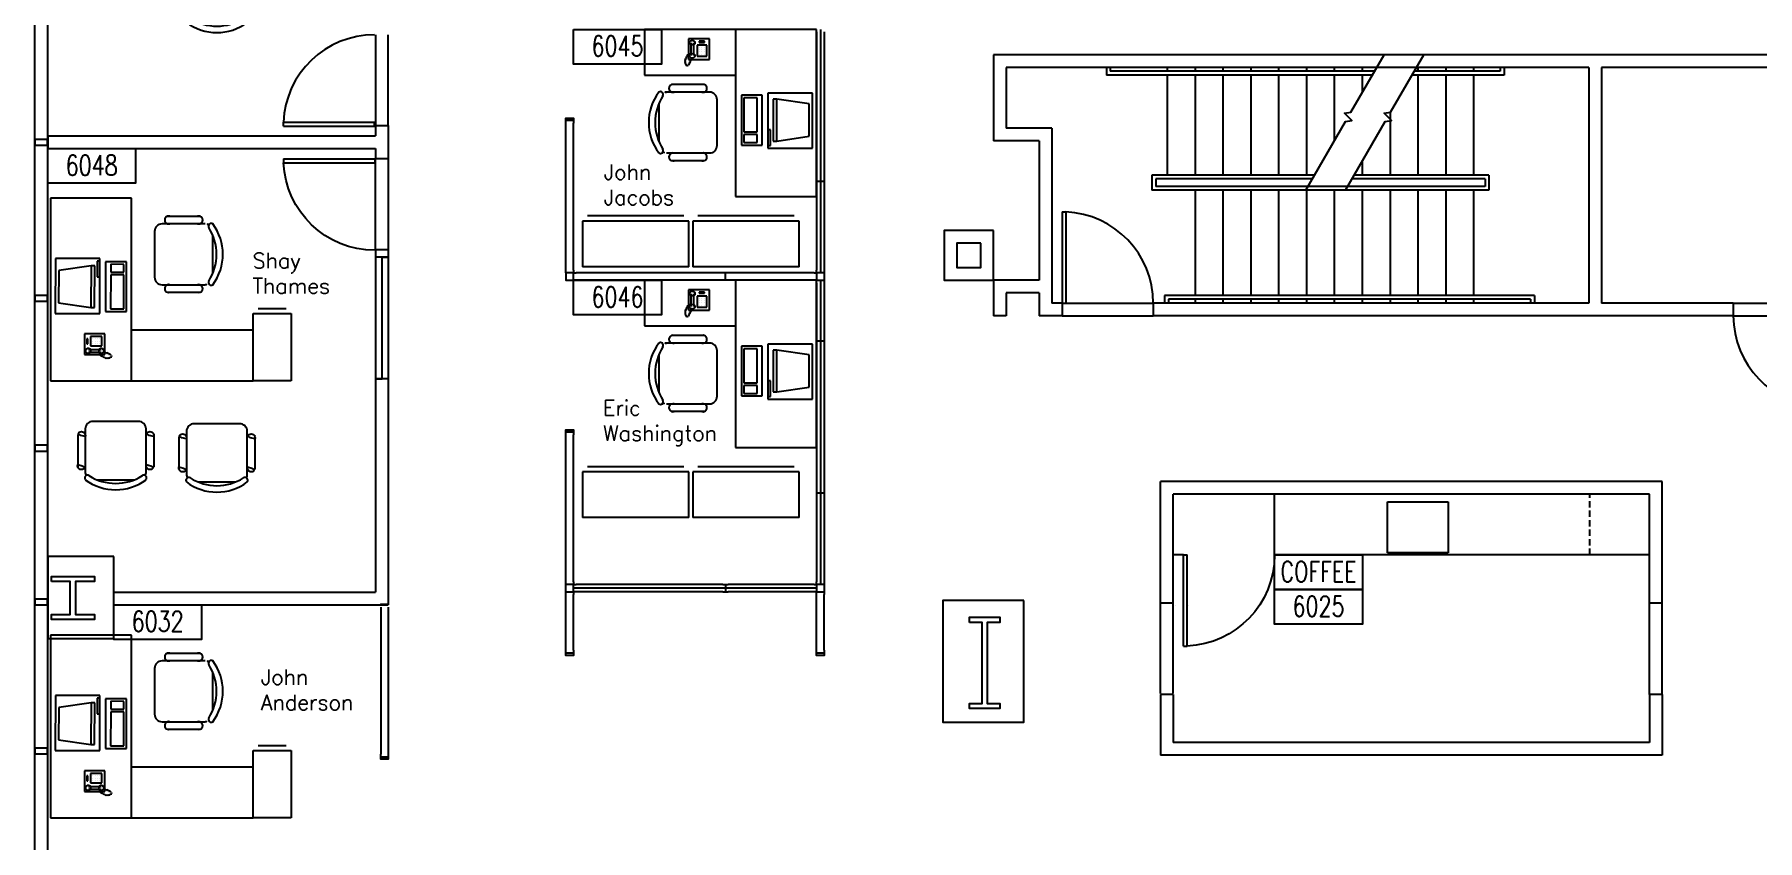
# Model space of a CAD drawing. Header units: millimetres. Extents: x 489553472 to 489553809, y 110504095 to 110504426.
# Drawn here: x 489553563.4 to 489553631.5, y 110504337.1 to 110504368.9 of the extents above; entities that cross this region are included whole.
import ezdxf
from ezdxf.enums import TextEntityAlignment as Align

# ---------------------------------------------------------------- set-up
doc = ezdxf.new("R2010")
doc.units = ezdxf.units.MM
doc.linetypes.add('HIDDEN', pattern=[0.375, 0.25, -0.125])
for name, color, linetype in [('A-DOOR-TRIM-3D', 7, 'Continuous'), ('CHAIRS', 4, 'Continuous'), ('CPU', 6, 'Continuous'), ('DIM', 3, 'Continuous'), ('E-B-CORE', 30, 'Continuous'), ('E-B-FURR', 6, 'Continuous'), ('E-B-GLAZ', 72, 'Continuous'), ('E-B-MULL', 8, 'Continuous'), ('E-C-HEAD', 5, 'Continuous'), ('E-F-CASE', 4, 'Continuous'), ('E-F-DOOR', 3, 'Continuous'), ('E-F-PLMB', 2, 'Continuous'), ('E-F-SILL', 8, 'Continuous'), ('E-F-STAIR', 8, 'Continuous'), ('E-S-COLM', 8, 'Continuous'), ('EMPLOYEE', 1, 'Continuous'), ('FURNITURE', 3, 'Continuous'), ('PANELS_201', 6, 'Continuous'), ('PHONES', 4, 'Continuous'), ('RMNUM', 40, 'Continuous')]:
    doc.layers.add(name, color=color, linetype=linetype)
doc.styles.add('ARCHITXT', font='simplex.shx')
doc.styles.add('ROMANS', font='romans', dxfattribs={"width": 0.75, "height": 8})
doc.styles.get("Standard").update_dxf_attribs({"font": 'arial.ttf'})
doc.dimstyles.new('ISO-25', dxfattribs={"dimscale": 3, "dimtxt": 2.5, "dimasz": 2.5, "dimexe": 1.25, "dimexo": 0.625, "dimtad": 1, "dimdsep": 46, "dimtxsty": 'Standard', "dimcen": 2.5, "dimadec": 0, "dimazin": 0, "dimtfac": 1, "dimtmove": 0, "dimatfit": 3, "dimfxl": 0, "dimarcsym": 0})

# ---------------------------------------------------------------- blocks, each defined once
blk = doc.blocks.new('DR-36')
for p, q in [((0, 36), (0, 0)), ((0, 36), (1.5, 36)), ((1.5, 36), (1.5, 0)), ((0, 0), (1.5, 0))]:
    blk.add_line(p, q)
blk.add_arc((0, 0), 36, 0, 87.61406)
blk = doc.blocks.new('RMNUM')
at = {"layer": 'RMNUM'}
blk.add_lwpolyline([(-16.33354, 6.674702), (18.388073, 6.674702), (18.388073, -6.982766), (-16.33354, -6.982766), (-16.33354, 6.674702)], dxfattribs=at)
at = {"layer": 'RMNUM', "style": 'ROMANS', "width": 0.75}
blk.add_attdef('NUMBER', text='', height=8, dxfattribs=at).set_placement((1.027267, 0.114097), align=Align.MIDDLE_CENTER)
blk = doc.blocks.new('RECTANG')
for p, q in [((1, 1), (0, 1)), ((0, 1), (0, 0)), ((1, 0), (1, 1)), ((0, 0), (1, 0))]:
    blk.add_line(p, q)
blk = doc.blocks.new('FNPHONE')
for p, q in [((-9.1, 0.22), (-9.7, 0.02)), ((-8.9, 0.62), (-9.5, 0.42)), ((-8.7, 1.02), (-9.3, 0.82)), ((-8.5, 1.42), (-9.1, 1.22)), ((-8.3, 1.82), (-8.9, 1.62)), ((-7.14, 0.56), (-7.5, -0.58)), ((-7.29, 6.54), (-7.29, 1.54)), ((-6.29, 6.54), (-6.29, 1.54)), ((-3.87, 4.85), (-3.87, 4.85)), ((-3.87, 3.91), (-3.87, 3.91)), ((-3.87, 2.97), (-3.87, 2.97)), ((-3.87, 2.03), (-3.87, 2.03)), ((-2.94, 4.85), (-2.94, 4.85)), ((-2.94, 3.91), (-2.94, 3.91)), ((-2.94, 2.97), (-2.94, 2.97)), ((-2.94, 2.03), (-2.94, 2.03)), ((-2, 4.85), (-2, 4.85)), ((-2, 3.91), (-2, 3.91)), ((-2, 2.97), (-2, 2.97)), ((-2, 2.03), (-2, 2.03)), ((-9.3, -0.18), (-9.9, -0.38)), ((-9.3, -0.58), (-9.9, -0.78)), ((-9.3, -0.98), (-9.9, -1.18)), ((-9.3, -1.38), (-9.9, -1.58)), ((-9.1, -1.78), (-9.7, -1.98)), ((-8.9, -2.18), (-9.5, -2.38)), ((-8.43, -2.46), (-9.03, -2.66)), ((-7.9, -1.98), (-8.5, -2.18)), ((-7.7, -1.58), (-8.3, -1.78)), ((-7.5, -1.18), (-8.1, -1.38)), ((-7.3, -0.78), (-7.9, -0.98))]:
    blk.add_line(p, q)
for centre, start, end in [((-6.79, 6.54), 298.49146, 241.50854), ((-6.79, 1.54), 118.49146, 61.50854)]:
    blk.add_arc(centre, 1.05, start, end)
for p, xscale, yscale, zscale in [((-8.21, 0), 8.20528234483245, 8.104073169521023, 8.20528234483245), ((-4.03, 6.72), 2.03125, 0.46875, 2.03125), ((-4.81, 1.25), 3.75, 4.375, 3.75)]:
    blk.add_blockref('RECTANG', p, dxfattribs=dict(xscale=xscale, yscale=yscale, zscale=zscale))
blk = doc.blocks.new('DESK3')
for p, q in [((72, 0), (0, 0)), ((0, 0), (0, -80)), ((72, -32), (72, 0)), ((0, -32), (72, -32)), ((20, -80), (20, -32)), ((0, -80), (20, -80))]:
    blk.add_line(p, q)
blk = doc.blocks.new('FC15X27A')
for p, q in [((7.53125, 0), (-7.53125, 0)), ((-7.53125, 0), (-7.53125, -26.5)), ((7.53125, -26.5), (7.53125, 0)), ((-7.53125, -26.5), (7.53125, -26.5)), ((-5.53125, -28.5), (5.53125, -28.5))]:
    blk.add_line(p, q)
blk = doc.blocks.new('FC42X18D')
for p, q in [((-21, 0), (-21, -18)), ((-21, 0), (21, 0)), ((21, -18), (21, 0)), ((-21, -18), (21, -18)), ((-19, -20), (19, -20))]:
    blk.add_line(p, q)
blk = doc.blocks.new('CHAIR7')
for p, q in [((5.12, 15.04), (17.88, 15.04)), ((0, 9), (0, -9)), ((20, 12), (3, 12)), ((23, -7.44), (23, 7.44)), ((3, -12), (20, -12)), ((5.12, -15), (17.88, -15))]:
    blk.add_line(p, q)
for centre, radius, start, end in [((5.56, 13.54), 1.56, 73.7398, 286.2602), ((17.44, 13.54), 1.56, 253.7398, 106.2602), ((3, 9), 3, 90, 180), ((20, 9), 3, 62.41556, 90), ((22.34, 11.12), 1.1, 53.30994, 212.02741), ((4.82, 0), 19.64, 327.57575, 32.42425), ((7, 0), 20, 323.1301, 36.8699), ((3, -9), 3, 180, 270), ((5.56, -13.5), 1.56, 73.7398, 286.2602), ((17.44, -13.5), 1.56, 253.7398, 106.2602), ((20, -9), 3, 270, 297.58444), ((22.34, -11.12), 1.1, 147.97259, 306.69006)]:
    blk.add_arc(centre, radius, start, end)
blk = doc.blocks.new('IBMAT', base_point=(61, 306))
for p, q in [((75, 307), (75, 306)), ((81, 307), (75, 307)), ((81, 306), (81, 307))]:
    blk.add_line(p, q)
at = {"xscale": 21, "yscale": 17, "zscale": 21}
blk.add_blockref('RECTANG', (61, 306), dxfattribs=at)
blk = doc.blocks.new('KEYBOARD', base_point=(60, 294))
for p, xscale, yscale, zscale in [((60, 294), 19, 8, 19), ((61, 295), 13, 5, 13), ((75, 295), 3, 5, 3)]:
    blk.add_blockref('RECTANG', p, dxfattribs=dict(xscale=xscale, yscale=yscale, zscale=zscale))
blk = doc.blocks.new('COMPUTER')
for p, q in [((-6.64, 16.23), (-8.5, 3.5)), ((6.08, 16.23), (-6.64, 16.23)), ((8, 3.5), (6.08, 16.23)), ((-8.5, 3.5), (-8.5, 2.04)), ((8, 3.5), (-8.5, 3.5)), ((-8.5, 2.04), (8, 2.04)), ((8, 2.04), (8, 3.5))]:
    blk.add_line(p, q)
at = {"xscale": 1.033846153846154, "yscale": 1.033846153846154, "zscale": 1.033846153846154}
for name, p in [('IBMAT', (-10.86, 0)), ('KEYBOARD', (-10.05, -10.5))]:
    blk.add_blockref(name, p, dxfattribs=at)
blk = doc.blocks.new('DESK2')
for p, q in [((33, 0), (-33, 0)), ((-33, 0), (-33, -68)), ((33, -32), (33, 0)), ((-33, -32), (33, -32)), ((-15, -68), (-15, -32)), ((-33, -68), (-15, -68))]:
    blk.add_line(p, q)
blk = doc.blocks.new('*D20')
at = {"layer": 'Defpoints', "color": 0, "transparency": 16777216}
for p in [(489553526.856, 110504401.545), (489553482.316, 110504115.512), (489553565.049, 110504115.512)]:
    blk.add_point(p, dxfattribs=at)
at = {"layer": 'DIM', "color": 0, "lineweight": -2, "transparency": 16777216}
for p, q in [((489553524.981, 110504401.545), (489553478.566, 110504401.545)), ((489553482.316, 110504394.045), (489553482.316, 110504123.012)), ((489553563.174, 110504115.512), (489553478.566, 110504115.512))]:
    blk.add_line(p, q, dxfattribs=at)
at = {"layer": 'DIM', "color": 0, "transparency": 16777216}
for points in [[(489553481.066, 110504394.045), (489553483.566, 110504394.045), (489553482.316, 110504401.545)], [(489553481.066, 110504123.012), (489553483.566, 110504123.012), (489553482.316, 110504115.512)]]:
    blk.add_solid(points, dxfattribs=at)
at = {"layer": 'DIM', "color": 0, "transparency": 16777216, "insert": (489553476.611, 110504258.529), "char_height": 7.5, "attachment_point": 5, "rotation": 90}
blk.add_mtext('288', dxfattribs=at)

msp = doc.modelspace()

# ---------------------------------------------------------------- linework, layer by layer
at = {"layer": 'A-DOOR-TRIM-3D'}
for p, q in [((489553608.4951391, 110504346.3981165), (489553608.4951391, 110504346.3981165, 9.75)), ((489553608.9951391, 110504346.3981165), (489553608.9951391, 110504346.3981165, 9.75))]:
    msp.add_line(p, q, dxfattribs=at)
at = {"layer": 'E-B-CORE'}
for p, q in [((489553635.5061564, 110504368.1370992), (489553601.3061564, 110504368.1370992)), ((489553601.3061564, 110504368.1370992), (489553601.3061564, 110504364.7370992)), ((489553624.8061564, 110504367.6370992), (489553601.8061564, 110504367.6370992)), ((489553601.8061564, 110504367.6370992), (489553601.8061564, 110504365.2370992)), ((489553624.8061564, 110504367.6370992), (489553624.8061564, 110504358.3370992)), ((489553635.0061564, 110504367.6370992), (489553625.3061564, 110504367.6370992)), ((489553625.3061564, 110504367.6370992), (489553625.3061564, 110504358.3370992)), ((489553603.6061563, 110504365.2370992), (489553601.8061564, 110504365.2370992)), ((489553603.6061563, 110504365.2370992), (489553603.6061563, 110504358.3370992)), ((489553603.1061563, 110504364.7370992), (489553601.3061564, 110504364.7370992)), ((489553603.1061563, 110504364.7370992), (489553603.1061563, 110504359.2370992)), ((489553603.1061563, 110504359.2370992), (489553601.3061564, 110504359.2370992)), ((489553601.3061564, 110504359.2370992), (489553601.3061564, 110504357.8370992)), ((489553603.1061563, 110504358.7370992), (489553601.8061564, 110504358.7370992)), ((489553601.8061564, 110504358.7370992), (489553601.8061564, 110504357.8370992)), ((489553603.1061563, 110504358.7370992), (489553603.1061563, 110504357.8370992)), ((489553604.0061564, 110504358.3370992), (489553603.6061563, 110504358.3370992)), ((489553604.0061564, 110504358.3370992), (489553604.0061564, 110504357.8370992)), ((489553624.8061564, 110504358.3370992), (489553607.6061563, 110504358.3370992)), ((489553607.6061563, 110504358.3370992), (489553607.6061563, 110504357.8370992)), ((489553630.5061564, 110504358.3370992), (489553625.3061564, 110504358.3370992)), ((489553630.5061564, 110504358.3370992), (489553630.5061564, 110504357.8370992)), ((489553601.8061564, 110504357.8370992), (489553601.3061564, 110504357.8370992)), ((489553604.0061564, 110504357.8370992), (489553603.1061563, 110504357.8370992)), ((489553630.5061564, 110504357.8370992), (489553607.6061563, 110504357.8370992))]:
    msp.add_line(p, q, dxfattribs=at)
for points in [[(489553601.3061564, 110504361.1981165), (489553599.3561563, 110504361.1981165), (489553599.3561563, 110504359.2370992), (489553601.3061564, 110504359.2370992)], [(489553600.8061564, 110504360.6981165), (489553599.8561563, 110504360.6981165), (489553599.8561563, 110504359.7370992), (489553600.8061564, 110504359.7370992)]]:
    msp.add_lwpolyline(points, close=True, dxfattribs=at)
at = {"layer": 'E-B-FURR'}
for p, q in [((489553563.9619837, 110504335.7370992), (489553563.9619837, 110504398.8370992)), ((489553576.9082165, 110504365.3488018), (489553577.4082165, 110504365.3488018)), ((489553576.9082165, 110504365.3488018), (489553576.9082165, 110504364.9342538)), ((489553577.4082165, 110504365.3488018), (489553577.4082165, 110504364.0488018)), ((489553563.9619837, 110504364.9342538), (489553576.9082165, 110504364.9342538)), ((489553563.9619837, 110504364.9301882), (489553563.9619837, 110504364.4301882)), ((489553563.9619837, 110504364.4342538), (489553576.9082165, 110504364.4342538)), ((489553576.9082165, 110504364.4342538), (489553576.9082165, 110504364.0488018)), ((489553576.9082165, 110504364.0488018), (489553577.4082165, 110504364.0488018)), ((489553576.8915107, 110504360.4460473), (489553577.3915107, 110504360.4460473)), ((489553576.9082165, 110504360.4488018), (489553576.9082165, 110504346.9342538)), ((489553576.9082165, 110504360.4488018), (489553577.4082165, 110504360.4488018)), ((489553577.4082165, 110504360.4488018), (489553577.4082165, 110504346.4342538)), ((489553627.6951391, 110504351.2981165), (489553607.8951391, 110504351.2981165)), ((489553607.8951391, 110504346.4981165), (489553607.8951391, 110504351.2981165)), ((489553627.1951391, 110504350.7981165), (489553608.3951391, 110504350.7981165)), ((489553608.3951391, 110504346.4981165), (489553608.3951391, 110504350.7981165)), ((489553627.1951391, 110504346.4981165), (489553627.1951391, 110504350.7981165)), ((489553627.6951391, 110504346.4981165), (489553627.6951391, 110504351.2981165)), ((489553566.5672643, 110504346.9342538), (489553576.9082165, 110504346.9342538)), ((489553566.5672643, 110504346.4342538), (489553577.4082165, 110504346.4342538)), ((489553608.3951391, 110504346.4981165), (489553607.8951391, 110504346.4981165)), ((489553627.6951391, 110504346.4981165), (489553627.1951391, 110504346.4981165)), ((489553563.9648679, 110504345.1024124), (489553566.5672643, 110504345.1024124)), ((489553607.8951391, 110504342.8981165), (489553607.8951391, 110504340.4981165)), ((489553608.3951391, 110504342.8981165), (489553607.8951391, 110504342.8981165)), ((489553608.3951391, 110504342.8981165), (489553608.3951391, 110504340.9981165)), ((489553627.1951391, 110504342.8981165), (489553627.1951391, 110504340.9981165)), ((489553627.6951391, 110504342.8981165), (489553627.1951391, 110504342.8981165)), ((489553627.6951391, 110504342.8981165), (489553627.6951391, 110504340.4981165)), ((489553627.6951391, 110504340.4981165), (489553607.8951391, 110504340.4981165)), ((489553627.1951391, 110504340.9981165), (489553608.3951391, 110504340.9981165))]:
    msp.add_line(p, q, dxfattribs=at)
for points in [[(489553566.5672643, 110504348.3370992), (489553563.9648679, 110504348.3370992), (489553563.9648679, 110504345.1024124)], [(489553566.5672643, 110504345.1024124), (489553566.5672643, 110504348.3370992)]]:
    msp.add_lwpolyline(points, dxfattribs=at)
msp.add_lwpolyline([(489553602.4951391, 110504346.5981165), (489553599.2951391, 110504346.5981165), (489553599.2951391, 110504341.7981165), (489553602.4951391, 110504341.7981165)], close=True, dxfattribs=at)
at = {"layer": 'E-B-GLAZ'}
msp.add_line((489553563.4561564, 110504335.7370992), (489553563.4561564, 110504398.8370992), dxfattribs=at)
msp.add_lwpolyline([(489553577.4082165, 110504355.3488018), (489553576.9082165, 110504355.3488018), (489553577.1720812, 110504355.3488018), (489553577.1720812, 110504360.1488018), (489553577.4082165, 110504360.1488018), (489553576.9082165, 110504360.1488018)], dxfattribs=at)
at = {"layer": 'E-B-MULL'}
for points in [[(489553563.4561564, 110504364.567033), (489553563.9561564, 110504364.567033), (489553563.9561564, 110504364.792033), (489553563.4561564, 110504364.792033)], [(489553563.4561564, 110504358.4142164), (489553563.9561564, 110504358.4142164), (489553563.9561564, 110504358.6392164), (489553563.4561564, 110504358.6392164)], [(489553563.4561564, 110504352.4992365), (489553563.9561564, 110504352.4992365), (489553563.9561564, 110504352.7242365), (489553563.4561564, 110504352.7242365)], [(489553563.4561564, 110504346.4313568), (489553563.9561564, 110504346.4313568), (489553563.9561564, 110504346.6563568), (489553563.4561564, 110504346.6563568)], [(489553563.4561564, 110504340.5450497), (489553563.9561564, 110504340.5450497), (489553563.9561564, 110504340.7700497), (489553563.4561564, 110504340.7700497)]]:
    msp.add_lwpolyline(points, close=True, dxfattribs=at)
at = {"layer": 'E-C-HEAD'}
for p, q in [((489553576.8983126, 110504368.9173525), (489553576.8983126, 110504365.3173525)), ((489553577.3983126, 110504365.3173525), (489553577.3983126, 110504368.9173525)), ((489553576.9055487, 110504360.4294364), (489553576.9055487, 110504364.0294364)), ((489553577.4055487, 110504364.0294364), (489553577.4055487, 110504360.4294364)), ((489553604.0061564, 110504358.3370992), (489553607.6061563, 110504358.3370992)), ((489553630.5061564, 110504358.3370992), (489553634.1061563, 110504358.3370992)), ((489553604.0061564, 110504357.8370992), (489553607.6061563, 110504357.8370992)), ((489553630.5061564, 110504357.8370992), (489553634.1061563, 110504357.8370992)), ((489553607.8951391, 110504342.9348786), (489553607.8951391, 110504346.5348786)), ((489553608.3951391, 110504342.9348786), (489553608.3951391, 110504346.5348786)), ((489553627.1951391, 110504342.8981165), (489553627.1951391, 110504346.4981165)), ((489553627.6951391, 110504342.8981165), (489553627.6951391, 110504346.4981165))]:
    msp.add_line(p, q, dxfattribs=at)
at = {"layer": 'E-F-CASE'}
for p, q in [((489553612.3951391, 110504348.3981165), (489553612.3951391, 110504350.7981165)), ((489553608.7951391, 110504348.3981165), (489553608.3951391, 110504348.3981165)), ((489553627.1951391, 110504348.3981165), (489553612.3951391, 110504348.3981165))]:
    msp.add_line(p, q, dxfattribs=at)
at = {"layer": 'E-F-CASE', "linetype": 'HIDDEN'}
msp.add_line((489553624.8416671, 110504348.3981165), (489553624.8416671, 110504350.7981165), dxfattribs=at)
at = {"layer": 'E-F-PLMB'}
for p, q in [((489553616.8561563, 110504348.4880081), (489553616.8561563, 110504350.4880081)), ((489553616.8561563, 110504350.4880081), (489553619.2561564, 110504350.4880081)), ((489553619.2561564, 110504350.4880081), (489553619.2561564, 110504348.4880081)), ((489553619.2561564, 110504348.4880081), (489553616.8561563, 110504348.4880081))]:
    msp.add_line(p, q, dxfattribs=at)
at = {"layer": 'E-F-SILL'}
msp.add_lwpolyline([(489553563.9561564, 110504346.0370992), (489553563.9561564, 110504346.0370992), (489553563.9561564, 110504346.0370992)], dxfattribs=at)
at = {"layer": 'E-F-STAIR'}
for p, q in [((489553605.7561564, 110504367.6370992), (489553605.7561564, 110504367.3370992)), ((489553616.2566382, 110504367.3370992), (489553605.7561564, 110504367.3370992)), ((489553605.9061564, 110504367.6370992), (489553605.9061564, 110504367.4870992)), ((489553616.3432407, 110504367.4870992), (489553605.9061564, 110504367.4870992)), ((489553608.1561564, 110504367.6370992), (489553608.1561564, 110504367.4870992)), ((489553608.1561564, 110504367.3370992), (489553608.1561564, 110504363.3870992)), ((489553609.2561564, 110504367.6370992), (489553609.2561564, 110504367.4870992)), ((489553609.2561564, 110504367.3370992), (489553609.2561564, 110504363.3870992)), ((489553610.3561563, 110504367.6370992), (489553610.3561563, 110504367.4870992)), ((489553610.3561563, 110504367.3370992), (489553610.3561563, 110504363.3870992)), ((489553611.4561564, 110504367.6370992), (489553611.4561564, 110504367.4870992)), ((489553611.4561564, 110504367.3370992), (489553611.4561564, 110504363.3870992)), ((489553612.5561564, 110504367.6370992), (489553612.5561564, 110504367.4870992)), ((489553612.5561564, 110504367.3370992), (489553612.5561564, 110504363.3870992)), ((489553613.6561564, 110504367.6370992), (489553613.6561564, 110504367.4870992)), ((489553613.6561564, 110504367.3370992), (489553613.6561564, 110504363.3870992)), ((489553614.7561564, 110504367.6370992), (489553614.7561564, 110504367.4870992)), ((489553614.7561564, 110504367.3370992), (489553614.7561564, 110504364.7381885)), ((489553615.8561563, 110504367.6370992), (489553615.8561563, 110504367.4870992)), ((489553615.8561563, 110504367.3370992), (489553615.8561563, 110504366.6434444)), ((489553621.4561564, 110504367.3370992), (489553617.8228798, 110504367.3370992)), ((489553621.3061564, 110504367.4870992), (489553617.9094822, 110504367.4870992)), ((489553618.0561564, 110504367.6370992), (489553618.0561564, 110504367.4870992)), ((489553618.0561564, 110504367.3370992), (489553618.0561564, 110504363.3870992)), ((489553619.1561564, 110504367.6370992), (489553619.1561564, 110504367.4870992)), ((489553619.1561564, 110504367.3370992), (489553619.1561564, 110504363.3870992)), ((489553620.2561564, 110504367.6370992), (489553620.2561564, 110504367.4870992)), ((489553620.2561564, 110504367.3370992), (489553620.2561564, 110504363.3870992)), ((489553621.3061564, 110504367.6370992), (489553621.3061564, 110504367.4870992)), ((489553621.4561564, 110504367.6370992), (489553621.4561564, 110504367.3370992)), ((489553616.9561564, 110504365.8622232), (489553616.9561564, 110504363.3870992)), ((489553615.8561563, 110504363.9306344), (489553615.8561563, 110504363.3870992)), ((489553613.9761046, 110504363.3870992), (489553607.5561564, 110504363.3870992)), ((489553607.5561564, 110504363.3870992), (489553607.5561564, 110504362.7870992)), ((489553613.889502, 110504363.2370992), (489553607.7061564, 110504363.2370992)), ((489553607.7061564, 110504363.2370992), (489553607.7061564, 110504362.9370992)), ((489553620.7061564, 110504362.9370992), (489553607.7061564, 110504362.9370992)), ((489553620.7061564, 110504363.2370992), (489553615.4557437, 110504363.2370992)), ((489553620.8561563, 110504363.3870992), (489553615.5423462, 110504363.3870992)), ((489553620.7061564, 110504363.2370992), (489553620.7061564, 110504362.9370992)), ((489553620.8561563, 110504363.3870992), (489553620.8561563, 110504362.7870992)), ((489553620.8561563, 110504362.7870992), (489553607.5561564, 110504362.7870992)), ((489553609.2561564, 110504362.7870992), (489553609.2561564, 110504358.6370992)), ((489553610.3561563, 110504362.7870992), (489553610.3561563, 110504358.6370992)), ((489553611.4561564, 110504362.7870992), (489553611.4561564, 110504358.6370992)), ((489553612.5561564, 110504362.7870992), (489553612.5561564, 110504358.6370992)), ((489553613.6561564, 110504362.7870992), (489553613.6561564, 110504358.6370992)), ((489553614.7561564, 110504362.7870992), (489553614.7561564, 110504358.6370992)), ((489553615.8561563, 110504362.7870992), (489553615.8561563, 110504358.6370992)), ((489553616.9561564, 110504362.7870992), (489553616.9561564, 110504358.6370992)), ((489553618.0561564, 110504362.7870992), (489553618.0561564, 110504358.6370992)), ((489553619.1561564, 110504362.7870992), (489553619.1561564, 110504358.6370992)), ((489553620.2561564, 110504362.7870992), (489553620.2561564, 110504358.6370992)), ((489553622.6561564, 110504358.6370992), (489553608.0561564, 110504358.6370992)), ((489553608.0561564, 110504358.6370992), (489553608.0561564, 110504358.3370992)), ((489553622.5061564, 110504358.4870992), (489553608.2061564, 110504358.4870992)), ((489553608.2061564, 110504358.4870992), (489553608.2061564, 110504358.3370992)), ((489553609.2561564, 110504358.4870992), (489553609.2561564, 110504358.3370992)), ((489553610.3561563, 110504358.4870992), (489553610.3561563, 110504358.3370992)), ((489553611.4561564, 110504358.4870992), (489553611.4561564, 110504358.3370992)), ((489553612.5561564, 110504358.4870992), (489553612.5561564, 110504358.3370992)), ((489553613.6561564, 110504358.4870992), (489553613.6561564, 110504358.3370992)), ((489553614.7561564, 110504358.4870992), (489553614.7561564, 110504358.3370992)), ((489553615.8561563, 110504358.4870992), (489553615.8561563, 110504358.3370992)), ((489553616.9561564, 110504358.4870992), (489553616.9561564, 110504358.3370992)), ((489553618.0561564, 110504358.4870992), (489553618.0561564, 110504358.3370992)), ((489553619.1561564, 110504358.4870992), (489553619.1561564, 110504358.3370992)), ((489553620.2561564, 110504358.4870992), (489553620.2561564, 110504358.3370992)), ((489553622.5061564, 110504358.4870992), (489553622.5061564, 110504358.3370992)), ((489553622.6561564, 110504358.6370992), (489553622.6561564, 110504358.3370992))]:
    msp.add_line(p, q, dxfattribs=at)
for points in [[(489553613.6296945, 110504362.7870992), (489553615.1993135, 110504365.5057592), (489553615.4492513, 110504365.5386641), (489553615.156431, 110504365.8314844), (489553615.4063688, 110504365.8643894), (489553616.7185184, 110504368.1370992)], [(489553615.1959361, 110504362.7870992), (489553616.7655551, 110504365.5057592), (489553617.0154929, 110504365.5386641), (489553616.7226726, 110504365.8314844), (489553616.9726104, 110504365.8643894), (489553618.28476, 110504368.1370992)]]:
    msp.add_lwpolyline(points, dxfattribs=at)
at = {"layer": 'E-S-COLM'}
for points in [[(489553564.1061563, 110504347.3524124), (489553564.1061563, 110504347.5524124), (489553565.8061564, 110504347.5524124), (489553565.8061564, 110504347.3524124), (489553565.0561564, 110504347.3524124), (489553565.0561564, 110504346.0524124), (489553565.8061564, 110504346.0524124), (489553565.8061564, 110504345.8524124), (489553564.1061563, 110504345.8524124), (489553564.1061563, 110504346.0524124), (489553564.8561563, 110504346.0524124), (489553564.8561563, 110504347.3524124)], [(489553600.3561563, 110504345.7370992), (489553600.3561563, 110504345.9370992), (489553601.5561564, 110504345.9370992), (489553601.5561564, 110504345.7370992), (489553601.0561564, 110504345.7370992), (489553601.0561564, 110504342.5370992), (489553601.5561564, 110504342.5370992), (489553601.5561564, 110504342.3370992), (489553600.3561563, 110504342.3370992), (489553600.3561563, 110504342.5370992), (489553600.8561563, 110504342.5370992), (489553600.8561563, 110504345.7370992)]]:
    msp.add_lwpolyline(points, close=True, dxfattribs=at)
at = {"layer": 'PANELS_201', "linetype": 'Continuous'}
for points in [[(489553594.4697087, 110504369.1369671), (489553594.4697087, 110504363.1369671)], [(489553594.3197087, 110504369.0369671), (489553594.3197087, 110504363.2369671)], [(489553594.6197087, 110504369.0369671), (489553594.6197087, 110504363.2369671)], [(489553584.4197087, 110504365.4369671), (489553584.4197087, 110504365.5369671), (489553584.4197087, 110504365.6369671), (489553584.7197087, 110504365.6369671), (489553584.7197087, 110504365.4369671)], [(489553584.7197087, 110504365.5369671), (489553584.4197087, 110504365.5369671)], [(489553584.4197087, 110504359.6369671), (489553584.4197087, 110504365.4369671)], [(489553584.7197087, 110504359.6369671), (489553584.7197087, 110504365.4369671)], [(489553594.3197087, 110504363.2369671), (489553594.3197087, 110504363.0369671)], [(489553594.6197087, 110504363.1369671), (489553594.3197087, 110504363.1369671)], [(489553594.3197087, 110504363.0369671), (489553594.3197087, 110504359.6369671)], [(489553594.4697087, 110504363.1369671), (489553594.4697087, 110504359.5369671)], [(489553594.6197087, 110504363.2369671), (489553594.6197087, 110504363.0369671)], [(489553594.6197087, 110504363.0369671), (489553594.6197087, 110504359.6369671)], [(489553584.7197087, 110504359.6369671), (489553584.7197087, 110504359.5369671), (489553584.4197087, 110504359.5369671), (489553584.4197087, 110504359.6369671)], [(489553584.4197087, 110504359.5369671), (489553584.4197087, 110504359.2369671), (489553584.7197087, 110504359.2369671)], [(489553584.8197087, 110504359.2369671), (489553584.7197087, 110504359.2369671), (489553584.7197087, 110504359.5369671), (489553584.8197087, 110504359.5369671)], [(489553590.6197087, 110504359.5369671), (489553584.8197087, 110504359.5369671)], [(489553590.8197087, 110504359.5369671), (489553590.6197087, 110504359.5369671)], [(489553590.7197087, 110504359.2369671), (489553590.7197087, 110504359.5369671)], [(489553594.2197087, 110504359.5369671), (489553590.8197087, 110504359.5369671)], [(489553594.2197087, 110504359.5369671), (489553594.3197087, 110504359.5369671), (489553594.3197087, 110504359.2369671), (489553594.2197087, 110504359.2369671)], [(489553594.6197087, 110504359.6369671), (489553594.6197087, 110504359.5369671), (489553594.3197087, 110504359.5369671), (489553594.3197087, 110504359.6369671)], [(489553594.6197087, 110504359.5369671), (489553594.6197087, 110504359.2369671)], [(489553590.6197087, 110504359.2369671), (489553584.8197087, 110504359.2369671)], [(489553590.8197087, 110504359.2369671), (489553590.6197087, 110504359.2369671)], [(489553594.2197087, 110504359.2369671), (489553590.8197087, 110504359.2369671)], [(489553594.3197087, 110504359.1369671), (489553594.3197087, 110504359.2369671), (489553594.6197087, 110504359.2369671), (489553594.6197087, 110504359.1369671)], [(489553594.3197087, 110504359.1369671), (489553594.3197087, 110504356.9369671)], [(489553594.4697087, 110504359.2369671), (489553594.4697087, 110504356.8369671)], [(489553594.6197087, 110504359.1369671), (489553594.6197087, 110504356.9369671)], [(489553594.3197087, 110504356.9369671), (489553594.3197087, 110504356.7369671)], [(489553594.6197087, 110504356.8369671), (489553594.3197087, 110504356.8369671)], [(489553594.4697087, 110504356.8369671), (489553594.4697087, 110504350.8369671)], [(489553594.6197087, 110504356.9369671), (489553594.6197087, 110504356.7369671)], [(489553594.3197087, 110504356.7369671), (489553594.3197087, 110504350.9369671)], [(489553594.6197087, 110504356.7369671), (489553594.6197087, 110504350.9369671)], [(489553584.4197087, 110504353.1369671), (489553584.4197087, 110504353.2369671), (489553584.4197087, 110504353.3369671), (489553584.7197087, 110504353.3369671), (489553584.7197087, 110504353.1369671)], [(489553584.7197087, 110504353.2369671), (489553584.4197087, 110504353.2369671)], [(489553584.4197087, 110504347.3369671), (489553584.4197087, 110504353.1369671)], [(489553584.7197087, 110504347.3369671), (489553584.7197087, 110504353.1369671)], [(489553594.3197087, 110504350.9369671), (489553594.3197087, 110504350.7369671)], [(489553594.6197087, 110504350.8369671), (489553594.3197087, 110504350.8369671)], [(489553594.3197087, 110504350.7369671), (489553594.3197087, 110504347.3369671)], [(489553594.4697087, 110504350.8369671), (489553594.4697087, 110504347.2369671)], [(489553594.6197087, 110504350.9369671), (489553594.6197087, 110504350.7369671)], [(489553594.6197087, 110504350.7369671), (489553594.6197087, 110504347.3369671)], [(489553584.7197087, 110504347.3369671), (489553584.7197087, 110504347.2369671), (489553584.4197087, 110504347.2369671), (489553584.4197087, 110504347.3369671)], [(489553594.6197087, 110504347.3369671), (489553594.6197087, 110504347.2369671), (489553594.3197087, 110504347.2369671), (489553594.3197087, 110504347.3369671)], [(489553584.4197087, 110504346.9369671), (489553584.4197087, 110504347.2369671)], [(489553584.4197087, 110504346.8369671), (489553584.4197087, 110504346.9369671), (489553584.7197087, 110504346.9369671), (489553584.7197087, 110504346.8369671)], [(489553584.4197087, 110504344.6369671), (489553584.4197087, 110504346.8369671)], [(489553584.8197087, 110504346.9369671), (489553584.7197087, 110504346.9369671), (489553584.7197087, 110504347.2369671), (489553584.8197087, 110504347.2369671)], [(489553590.7197087, 110504347.0869671), (489553584.7197087, 110504347.0869671)], [(489553584.7197087, 110504344.6369671), (489553584.7197087, 110504346.8369671)], [(489553590.6197087, 110504347.2369671), (489553584.8197087, 110504347.2369671)], [(489553590.6197087, 110504346.9369671), (489553584.8197087, 110504346.9369671)], [(489553590.6197087, 110504347.2369671), (489553590.8197087, 110504347.2369671)], [(489553590.6197087, 110504346.9369671), (489553590.8197087, 110504346.9369671)], [(489553590.7197087, 110504347.2369671), (489553590.7197087, 110504346.9369671)], [(489553594.3197087, 110504347.0869671), (489553590.7197087, 110504347.0869671)], [(489553594.2197087, 110504347.2369671), (489553590.8197087, 110504347.2369671)], [(489553594.2197087, 110504346.9369671), (489553590.8197087, 110504346.9369671)], [(489553594.2197087, 110504347.2369671), (489553594.3197087, 110504347.2369671), (489553594.3197087, 110504346.9369671), (489553594.2197087, 110504346.9369671)], [(489553594.3197087, 110504346.8369671), (489553594.3197087, 110504346.9369671), (489553594.6197087, 110504346.9369671), (489553594.6197087, 110504346.8369671)], [(489553594.3197087, 110504344.6369671), (489553594.3197087, 110504346.8369671)], [(489553594.6197087, 110504347.2369671), (489553594.6197087, 110504346.9369671)], [(489553594.6197087, 110504344.6369671), (489553594.6197087, 110504346.8369671)], [(489553577.4082165, 110504346.4342538), (489553577.1082165, 110504346.4342538), (489553577.1082165, 110504346.4592538), (489553577.4082165, 110504346.4592538), (489553577.4082165, 110504346.4342538)], [(489553577.1082165, 110504346.3342538), (489553577.1082165, 110504340.5342538)], [(489553577.4082165, 110504346.3342538), (489553577.4082165, 110504340.5342538)], [(489553584.7197087, 110504344.6369671), (489553584.7197087, 110504344.5369671), (489553584.7197087, 110504344.4369671), (489553584.4197087, 110504344.4369671), (489553584.4197087, 110504344.6369671)], [(489553594.6197087, 110504344.6369671), (489553594.6197087, 110504344.5369671), (489553594.6197087, 110504344.4369671), (489553594.3197087, 110504344.4369671), (489553594.3197087, 110504344.6369671)], [(489553584.4197087, 110504344.5369671), (489553584.7197087, 110504344.5369671)], [(489553594.3197087, 110504344.5369671), (489553594.6197087, 110504344.5369671)], [(489553577.4082165, 110504340.5342538), (489553577.4082165, 110504340.4342538), (489553577.4082165, 110504340.3342538), (489553577.1082165, 110504340.3342538), (489553577.1082165, 110504340.5342538)], [(489553577.1082165, 110504340.4342538), (489553577.4082165, 110504340.4342538)]]:
    msp.add_lwpolyline(points, dxfattribs=at)

# ---------------------------------------------------------------- block references
at = {"xscale": 0.1, "yscale": 0.1, "zscale": 0.1}
for p, values in [((489553586.3530627, 110504368.4694969), {'NUMBER': '6045'}), ((489553565.5953377, 110504363.7667836), {'NUMBER': '6048'}), ((489553586.3530627, 110504358.5694969), {'NUMBER': '6046'}), ((489553614.028493, 110504347.7306463), {'NUMBER': 'COFFEE'}), ((489553614.028493, 110504346.3648995), {'NUMBER': '6025'}), ((489553568.2006184, 110504345.7667836), {'NUMBER': '6032'})]:
    msp.add_blockref('RMNUM', p, dxfattribs=at).add_auto_attribs(values)
at = {"layer": 'CHAIRS', "lineweight": -3, "xscale": 0.1, "yscale": 0.1, "zscale": 0.1}
for p, rotation in [((489553570.6420559, 110504371.711492), 270), ((489553590.3882886, 110504365.4603376), 180), ((489553590.3882886, 110504355.5603376), 180), ((489553566.6459579, 110504353.668914), 270), ((489553570.6420559, 110504353.5772691), 270)]:
    msp.add_blockref('CHAIR7', p, dxfattribs=dict(at, rotation=rotation))
for p in [(489553568.1814725, 110504360.2613083), (489553568.1814725, 110504343.017548)]:
    msp.add_blockref('CHAIR7', p, dxfattribs=at)
at = {"layer": 'CPU', "lineweight": -3, "xscale": 0.1, "yscale": 0.1, "zscale": 0.1}
for p, rotation in [((489553592.3969905, 110504365.5311595), 270), ((489553566.0201695, 110504359.0115109), 89.84054487573727), ((489553592.3969905, 110504355.6311595), 270), ((489553566.0201695, 110504341.7677507), 89.84054487573727)]:
    msp.add_blockref('COMPUTER', p, dxfattribs=dict(at, rotation=rotation))
at = {"layer": 'E-F-CASE', "extrusion": (0, 0, -1), "xscale": 0.1, "yscale": 0.1, "zscale": -0.1, "rotation": 180}
msp.add_blockref('DR-36', (-489553608.7951391, 110504348.3981165), dxfattribs=at)
msp.add_blockref('DR-36', (-489553608.7951391, 110504348.3981165), dxfattribs=at)
at = {"layer": 'E-F-DOOR', "yscale": 0.1, "zscale": 0.1}
for p, xscale, rotation in [((489553576.8659672, 110504365.323618), 0.1, 90), ((489553576.8732032, 110504364.0231709), -0.1, 90), ((489553634.1061563, 110504357.8370992), 0.1, 180)]:
    msp.add_blockref('DR-36', p, dxfattribs=dict(at, xscale=xscale, rotation=rotation))
at = {"layer": 'E-F-DOOR', "xscale": 0.1, "yscale": 0.1, "zscale": 0.1}
msp.add_blockref('DR-36', (489553604.0061564, 110504358.3370992), dxfattribs=at)
at = {"layer": 'FURNITURE', "lineweight": -3, "yscale": 0.1, "zscale": 0.1}
for name, p, xscale, rotation in [('DESK2', (489553594.3197087, 110504365.8369671), 0.1, 270), ('DESK3', (489553564.0680049, 110504355.2711759), 0.1, 89.99502997387958), ('FC42X18D', (489553587.1695347, 110504359.7737404), 0.1, 180), ('FC42X18D', (489553591.5344272, 110504359.7737404), 0.1, 180), ('DESK2', (489553594.3197087, 110504355.9369671), 0.1, 270), ('FC15X27A', (489553572.8211299, 110504355.270482), -0.1, 180), ('FC42X18D', (489553587.1695347, 110504349.8737404), 0.1, 180), ('FC42X18D', (489553591.5344272, 110504349.8737404), 0.1, 180), ('DESK3', (489553564.0680049, 110504338.0274157), 0.1, 89.99502997387958), ('FC15X27A', (489553572.8211299, 110504338.0267217), -0.1, 180)]:
    msp.add_blockref(name, p, dxfattribs=dict(at, xscale=xscale, rotation=rotation))
at = {"layer": 'PHONES', "lineweight": -3, "xscale": 0.1, "yscale": 0.1, "zscale": 0.1}
for p in [(489553590.0867606, 110504367.951503), (489553590.0867606, 110504358.051503)]:
    msp.add_blockref('FNPHONE', p, dxfattribs=at)
at = {"layer": 'PHONES', "lineweight": -3, "xscale": 0.1, "yscale": 0.1, "zscale": 0.1, "rotation": 90}
for p in [(489553566.2211374, 110504357.1292408), (489553566.2211374, 110504339.8854806)]:
    msp.add_blockref('FNPHONE', p, dxfattribs=at)

# ---------------------------------------------------------------- texts
at = {"layer": 'EMPLOYEE', "lineweight": -3, "char_height": 0.6, "attachment_point": 1, "style": 'ARCHITXT'}
for s, insert, width in [('\\A1;John\\PJacobs', (489553585.9152043, 110504363.8059978), 2.60095498), ('\\A1;Shay\\PThames', (489553572.0508872, 110504360.3145647), 2.97585266), ('\\A1;Eric\\PWashington', (489553585.8869981, 110504354.5007098), 4.358390177), ('\\A1;John\\PAnderson', (489553572.3777746, 110504343.8781538), 3.532878581)]:
    msp.add_mtext(s, dxfattribs=dict(at, insert=insert, width=width))

# ---------------------------------------------------------------- dimensions: what is measured, and where the dimension line sits
at = {"layer": 'DIM'}
dim = msp.add_linear_dim(base=(489553482.3155131, 110504115.5123077), p1=(489553526.8561563, 110504401.5447334), p2=(489553565.0485221, 110504115.5123077), angle=90, text='288', dimstyle='ISO-25', dxfattribs=at)
dim.commit()
dim.dimension.update_dxf_attribs({"geometry": '*D20', "text_midpoint": (489553482.315513, 110504258.5285204), "dimtype": 160})

doc.saveas('drawing.dxf')
